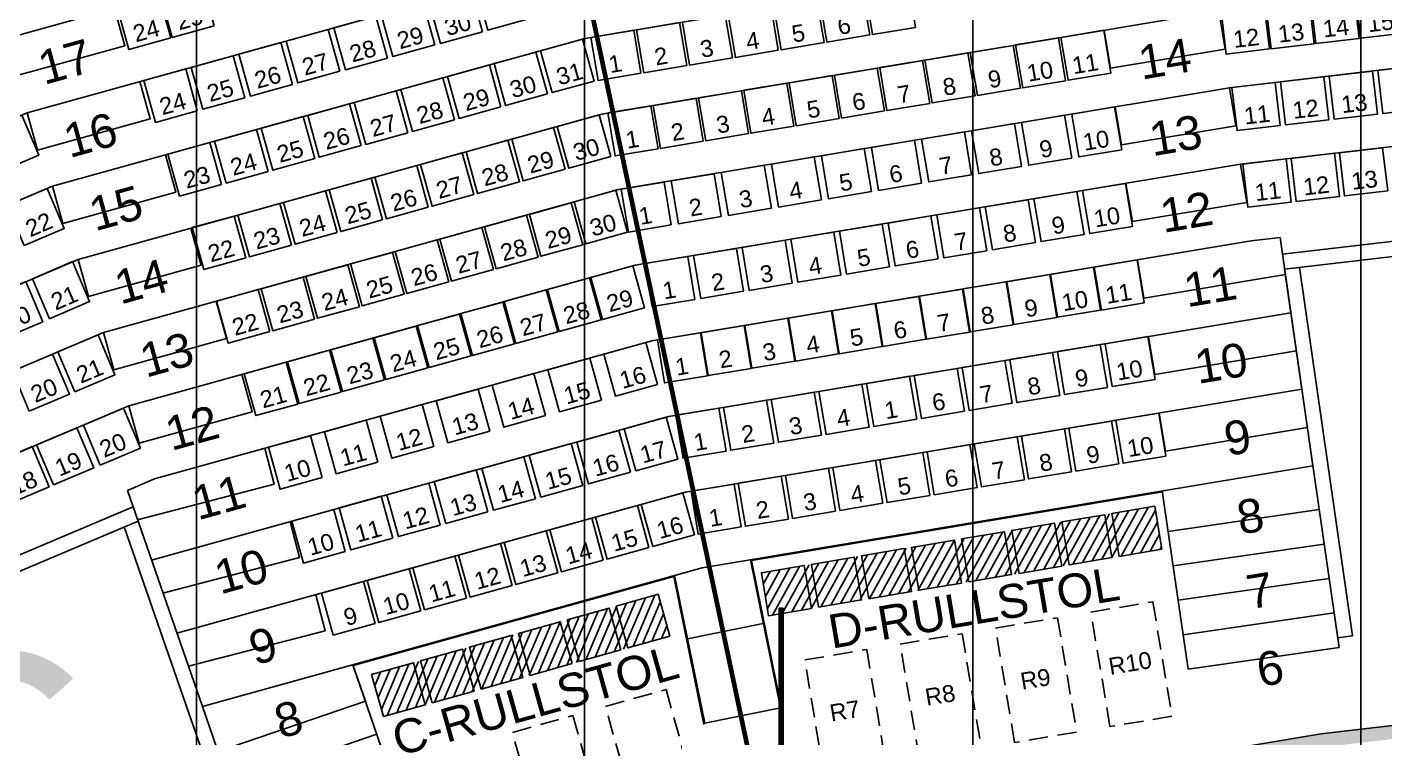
# Model space of a CAD drawing. Header units: millimetres. Extents: x -76108 to 202332, y 27411 to 140378.
# Drawn here: x 90904 to 104948, y 108854 to 116205 of the extents above; entities that cross this region are included whole.
import ezdxf
from ezdxf.enums import TextEntityAlignment as Align

# ---------------------------------------------------------------- set-up
doc = ezdxf.new("R2010")
doc.units = ezdxf.units.MM
doc.header["$LTSCALE"] = 100
doc.linetypes.add('DASHED_2', pattern=[3, 2, -1])
for name, color, linetype in [('A-3311-EA-', 3, 'CONTINUOUS'), ('A-3311-FYLL', 1, 'CONTINUOUS'), ('BELYS_BRYGGA', 7, 'CONTINUOUS'), ('C-RADER', 252, 'CONTINUOUS'), ('C-RADNUMMER', 4, 'CONTINUOUS'), ('C-RULLSTOLSPLATS', 1, 'DASHED_2'), ('C-STOLAR', 1, 'CONTINUOUS'), ('C-STOLAR MEDFÖLJARE', 1, 'CONTINUOUS'), ('C-STOLNUMMER', 7, 'CONTINUOUS'), ('C-TRAPPA', 254, 'CONTINUOUS'), ('D-RADER', 252, 'CONTINUOUS'), ('D-RADNUMMER', 4, 'CONTINUOUS'), ('D-RULLSTOLSPLATS', 1, 'DASHED_2'), ('D-STOLAR', 1, 'CONTINUOUS'), ('D-STOLAR MEDFÖLJARE', 1, 'CONTINUOUS'), ('D-STOLNR RULLSTOLSPLATS', 7, 'CONTINUOUS'), ('D-STOLNUMMER', 7, 'CONTINUOUS'), ('D-TRAPPA', 254, 'CONTINUOUS'), ('LINOR_HÄNG', 40, 'CONTINUOUS'), ('möblering', 42, 'CONTINUOUS'), ('SEKTIONS_NR', 4, 'CONTINUOUS'), ('STOMME', 254, 'CONTINUOUS'), ('U-RADER', 252, 'CONTINUOUS')]:
    doc.layers.add(name, color=color, linetype=linetype)
doc.layers.add('SEKTIONER', color=4, linetype='CONTINUOUS', lineweight=70)
doc.styles.add('ARIAL', font='arial.ttf')

# ---------------------------------------------------------------- blocks, each defined once
blk = doc.blocks.new('KAJ')
at = {"layer": 'A-3311-FYLL'}
h = blk.add_hatch(color=256, dxfattribs=at)
h.paths.add_polyline_path([(-26185, 21995), (-26131, 21865), (-24795, 22427), (-20241, 23691), (-20271, 23827), (-24841, 22560)])
h.paths.add_polyline_path([(-12498, 24885), (-12514, 25024), (-14464, 24796), (-20271, 23827), (-20241, 23691), (-14444, 24658)])
at = {"layer": 'A-3311-EA-'}
for p, q in [((-14464, 24796), (-12514, 25023)), ((-20271, 23827), (-14464, 24796))]:
    blk.add_line(p, q, dxfattribs=at)

msp = doc.modelspace()

# ---------------------------------------------------------------- hatches: boundary and pattern name
at = {"layer": 'möblering'}
h = msp.add_hatch(dxfattribs=at)
h.set_pattern_fill('ANSI31', color=256, scale=25, angle=15.99929, style=0)
h.set_pattern_definition([(60.999295, (985.61, -10988.165), (-69.422466, 38.482618), [])])
h.paths.add_polyline_path([(102567.8, 111249.7), (102642.9, 110806), (98573.7, 110117.2), (98498.5, 110560.9)])
h = msp.add_hatch(dxfattribs=at)
h.set_pattern_fill('ANSI31', color=256, scale=25, angle=22.0259, style=0)
h.set_pattern_definition([(67.0259, (10254.26, -21606.37), (-73.079084, 30.981254), [])])
h.paths.add_polyline_path([(97430, 110338.5), (97551.3, 109905.2), (94588.1, 109075.5), (94466.8, 109508.8)])

# ---------------------------------------------------------------- linework, layer by layer
at = {"layer": 'BELYS_BRYGGA'}
for p, q in [((98681.5, 107463.6), (98681.5, 110193.9)), ((98681.5, 110193.9), (98723.7, 110193.9)), ((98692.1, 107463.6), (98692.1, 110193.9)), ((98702.6, 110193.9), (98702.6, 107463.6)), ((98713.2, 107463.6), (98713.2, 110193.9)), ((98723.7, 107463.6), (98723.7, 110193.9))]:
    msp.add_line(p, q, dxfattribs=at)
at = {"layer": 'C-RADER'}
for p, q in [((90641, 116075), (96327.2, 117652.6)), ((90904, 115317.8), (96500.5, 116870.5)), ((91167.1, 114560.6), (96673.7, 116088.3)), ((85301.1, 112942.7), (90904, 115317.8)), ((91430.1, 113803.3), (96847, 115306.2)), ((85677.3, 112218.3), (91167.1, 114560.6)), ((91693.2, 113046.1), (97020.2, 114524)), ((86047.7, 111505), (91430.1, 113803.3)), ((91956.2, 112288.9), (97193.5, 113741.9)), ((86408.2, 110810.8), (91693.2, 113046.1)), ((92219.3, 111531.6), (97366.7, 112959.7)), ((86778, 110098.8), (91956.2, 112288.9)), ((92190.2, 110693.3), (97539.9, 112177.6)), ((91940, 111413.5), (92219.3, 111531.6)), ((92453.3, 109936.1), (97713.2, 111395.4)), ((92716.4, 109178.9), (97886.4, 110613.3)), ((94276.5, 109601.3), (97593.9, 110521.7))]:
    msp.add_line(p, q, dxfattribs=at)
at = {"layer": 'C-RULLSTOLSPLATS'}
for points in [[(96886.7, 109179.3), (97513.1, 109353.1), (97833.9, 108196.7), (97207.5, 108023)], [(95923.3, 108911.1), (96549.7, 109084.9), (96870.5, 107928.6), (96244.2, 107754.8)]]:
    msp.add_lwpolyline(points, close=True, dxfattribs=at)
at = {"layer": 'C-STOLAR'}
for points in [[(96103.9, 116293.5), (95670.3, 116173.2), (95550, 116606.8), (95983.6, 116727.1)], [(92837.5, 116217.5), (92403.9, 116097.2), (92283.6, 116530.8), (92717.2, 116651.1)], [(95612.5, 116157.1), (95178.9, 116036.8), (95058.6, 116470.5), (95492.2, 116590.8)], [(92389.5, 116093.1), (91955.8, 115972.8), (91835.5, 116406.5), (92269.2, 116526.8)], [(95121.1, 116020.8), (94687.5, 115900.5), (94567.2, 116334.1), (95000.8, 116454.4)], [(94629.6, 115884.4), (94196, 115764.1), (94075.7, 116197.8), (94509.3, 116318.1)], [(94138.2, 115748.1), (93704.6, 115627.8), (93584.3, 116061.4), (94017.9, 116181.7)], [(93646.8, 115611.8), (93213.1, 115491.5), (93092.8, 115925.1), (93526.5, 116045.4)], [(96768.6, 115647.7), (96335, 115527.4), (96214.7, 115961), (96648.3, 116081.3)], [(93155.3, 115475.4), (92721.7, 115355.1), (92601.4, 115788.7), (93035, 115909)], [(96286.8, 115514), (95853.2, 115393.7), (95732.9, 115827.3), (96166.5, 115947.6)], [(92663.9, 115339.1), (92230.3, 115218.8), (92110, 115652.4), (92543.6, 115772.7)], [(95805, 115380.3), (95371.4, 115260), (95251.1, 115693.6), (95684.7, 115813.9)], [(95323.2, 115246.7), (94889.6, 115126.4), (94769.3, 115560), (95202.9, 115680.3)], [(94841.4, 115113), (94407.8, 114992.7), (94287.5, 115426.3), (94721.1, 115546.6)], [(94359.6, 114979.3), (93926, 114859), (93805.7, 115292.6), (94239.3, 115412.9)], [(90608.7, 114703.9), (91023, 114879.6), (90847.4, 115293.9), (90433.1, 115118.2)], [(93877.8, 114845.6), (93444.2, 114725.3), (93323.9, 115159), (93757.5, 115279.3)], [(96469.7, 114734.5), (96036.1, 114614.2), (95915.8, 115047.8), (96349.4, 115168.1)], [(96941.9, 114865.5), (96508.3, 114745.2), (96387.9, 115178.8), (96821.6, 115299.1)], [(93396, 114712), (92962.4, 114591.7), (92842.1, 115025.3), (93275.7, 115145.6)], [(95997.5, 114603.5), (95563.9, 114483.2), (95443.6, 114916.8), (95877.2, 115037.1)], [(92914.2, 114578.3), (92480.6, 114458), (92360.3, 114891.6), (92793.9, 115011.9)], [(95525.4, 114472.5), (95091.8, 114352.2), (94971.5, 114785.8), (95405.1, 114906.1)], [(95053.2, 114341.5), (94619.6, 114221.2), (94499.3, 114654.8), (94932.9, 114775.1)], [(94581.1, 114210.5), (94147.4, 114090.2), (94027.1, 114523.8), (94460.7, 114644.1)], [(90873.2, 113946.1), (91287, 114122.8), (91110.4, 114536.6), (90696.5, 114360)], [(94108.9, 114079.5), (93675.3, 113959.2), (93555, 114392.8), (93988.6, 114513.2)], [(97115.1, 114083.4), (96681.5, 113963.1), (96561.2, 114396.7), (96994.8, 114517)], [(93636.7, 113948.5), (93203.1, 113828.2), (93082.8, 114261.8), (93516.4, 114382.2)], [(96652.6, 113955), (96219, 113834.7), (96098.7, 114268.4), (96532.3, 114388.7)], [(93164.6, 113817.5), (92730.9, 113697.2), (92610.6, 114130.9), (93044.3, 114251.2)], [(96190.1, 113826.7), (95756.4, 113706.4), (95636.1, 114140), (96069.8, 114260.3)], [(95727.5, 113698.4), (95293.9, 113578.1), (95173.6, 114011.7), (95607.2, 114132)], [(95265, 113570.1), (94831.4, 113449.8), (94711.1, 113883.4), (95144.7, 114003.7)], [(91136.4, 113188.8), (91550.2, 113365.6), (91373.5, 113779.4), (90959.6, 113602.7)], [(94802.5, 113441.7), (94368.9, 113321.4), (94248.6, 113755.1), (94682.2, 113875.4)], [(94339.9, 113313.4), (93906.3, 113193.1), (93786, 113626.7), (94219.6, 113747)], [(97288.4, 113301.2), (96854.7, 113180.9), (96734.4, 113614.5), (97168.1, 113734.8)], [(90651.7, 112981.8), (91065.6, 113158.6), (90888.8, 113572.4), (90475, 113395.7)], [(93414.9, 113056.8), (92981.3, 112936.5), (92861, 113370.1), (93294.6, 113490.4)], [(93877.4, 113185.1), (93443.8, 113064.8), (93323.5, 113498.4), (93757.1, 113618.7)], [(96392.2, 113052.6), (95958.6, 112932.3), (95838.3, 113365.9), (96271.9, 113486.2)], [(96840.3, 113176.9), (96406.7, 113056.6), (96286.4, 113490.2), (96720, 113610.5)], [(95944.1, 112928.3), (95510.5, 112808), (95390.2, 113241.6), (95823.8, 113361.9)], [(95496.1, 112804), (95062.4, 112683.6), (94942.1, 113117.3), (95375.8, 113237.6)], [(95048, 112679.6), (94614.4, 112559.3), (94494.1, 112993), (94927.7, 113113.3)], [(91397.4, 112432.4), (91811.8, 112607.7), (91636.5, 113022.2), (91222.1, 112846.9)], [(94599.9, 112555.3), (94166.3, 112435), (94046, 112868.6), (94479.6, 112988.9)], [(97423.1, 112508.4), (96989.4, 112388.1), (96869.1, 112821.7), (97302.8, 112942)], [(90925.8, 112233), (91340.3, 112408.3), (91165, 112822.7), (90750.5, 112647.4)], [(94151.8, 112431), (93718.2, 112310.7), (93597.9, 112744.3), (94031.5, 112864.6)], [(96844.9, 112348), (96411.3, 112227.7), (96291, 112661.3), (96724.6, 112781.6)], [(93703.8, 112306.7), (93270.1, 112186.4), (93149.8, 112620), (93583.5, 112740.3)], [(96266.7, 112187.6), (95833.1, 112067.2), (95712.8, 112500.9), (96146.4, 112621.2)], [(95688.6, 112027.1), (95255, 111906.8), (95134.7, 112340.5), (95568.3, 112460.8)], [(91660.4, 111675.2), (92074.9, 111850.5), (91899.6, 112264.9), (91485.1, 112089.6)], [(95110.4, 111866.7), (94676.8, 111746.4), (94556.5, 112180.1), (94990.1, 112300.4)], [(94532.3, 111706.3), (94098.6, 111586), (93978.3, 112019.7), (94412, 112140)], [(97634.9, 111736.9), (97201.2, 111616.6), (97080.9, 112050.2), (97514.5, 112170.5)], [(91177.2, 111470.8), (91591.7, 111646.1), (91416.4, 112060.6), (91001.9, 111885.3)], [(93954.1, 111545.9), (93520.5, 111425.6), (93400.2, 111859.2), (93833.8, 111979.5)], [(97143.4, 111600.6), (96709.8, 111480.3), (96589.5, 111913.9), (97023.1, 112034.2)], [(90716.7, 111276), (91131.1, 111451.3), (90955.9, 111865.8), (90541.4, 111690.5)], [(96652, 111464.2), (96218.4, 111343.9), (96098.1, 111777.5), (96531.7, 111897.8)], [(96160.5, 111327.9), (95726.9, 111207.6), (95606.6, 111641.2), (96040.2, 111761.5)], [(95669.1, 111191.5), (95235.5, 111071.2), (95115.2, 111504.8), (95548.8, 111625.1)], [(95177.7, 111055.2), (94744, 110934.9), (94623.7, 111368.5), (95057.4, 111488.8)], [(97808.1, 110954.7), (97374.5, 110834.4), (97254.2, 111268.1), (97687.8, 111388.4)], [(94686.2, 110918.8), (94252.6, 110798.5), (94132.3, 111232.2), (94565.9, 111352.5)], [(97335.9, 110823.8), (96902.3, 110703.4), (96782, 111137.1), (97215.6, 111257.4)], [(94194.8, 110782.5), (93761.2, 110662.2), (93640.9, 111095.8), (94074.5, 111216.1)], [(96863.8, 110692.8), (96430.1, 110572.4), (96309.8, 111006.1), (96743.5, 111126.4)], [(96391.6, 110561.8), (95958, 110441.5), (95837.7, 110875.1), (96271.3, 110995.4)], [(95919.4, 110430.8), (95485.8, 110310.5), (95365.5, 110744.1), (95799.1, 110864.4)], [(95447.3, 110299.8), (95013.7, 110179.5), (94893.3, 110613.1), (95327, 110733.4)], [(94975.1, 110168.8), (94541.5, 110048.5), (94421.2, 110482.1), (94854.8, 110602.4)], [(94502.9, 110037.8), (94069.3, 109917.5), (93949, 110351.1), (94382.6, 110471.4)]]:
    msp.add_lwpolyline(points, close=True, dxfattribs=at)
at = {"layer": 'C-STOLAR MEDFÖLJARE'}
for points in [[(97551.3, 109905.2), (97118, 109783.8), (96996.7, 110217.1), (97430, 110338.5)], [(97045.8, 109763.6), (96612.5, 109642.2), (96491.1, 110075.5), (96924.4, 110196.9)], [(96540.3, 109621.9), (96106.9, 109500.6), (95985.6, 109933.9), (96418.9, 110055.3)], [(95599.2, 109358.6), (96032.6, 109479.9), (95911.2, 109913.3), (95477.9, 109791.9)], [(95093.7, 109217.1), (95527, 109338.4), (95405.7, 109771.7), (94972.4, 109650.4)], [(94588.1, 109075.5), (95021.5, 109196.8), (94900.1, 109630.2), (94466.8, 109508.8)]]:
    msp.add_lwpolyline(points, close=True, dxfattribs=at)
at = {"layer": 'C-TRAPPA'}
for p, q in [((91940, 111413.5), (92716.4, 109178.9)), ((91907.3, 111035.2), (92573.2, 109118.6)), ((94869.8, 107872.1), (94273.2, 109610.8)), ((92716.4, 109178.9), (93351.4, 107351.1)), ((92573.2, 109118.6), (93172, 107395.2)), ((92997, 108371.3), (94519.3, 108893.6))]:
    msp.add_line(p, q, dxfattribs=at)
for points in [[(91807.4, 116398.6), (91914.3, 116013.2), (90747.9, 115689.6), (90641, 116075)], [(92070.4, 115641.4), (92177.3, 115256), (91011, 114932.4), (90904, 115317.8)], [(92333.5, 114884.2), (92440.4, 114498.7), (91274, 114175.1), (91167.1, 114560.6)], [(92596.5, 114126.9), (92703.4, 113741.5), (91537.1, 113417.9), (91430.1, 113803.3)], [(92859.6, 113369.7), (92966.5, 112984.3), (91800.1, 112660.7), (91693.2, 113046.1)], [(93122.6, 112612.5), (93229.5, 112227), (92063.2, 111903.4), (91956.2, 112288.9)], [(92045.4, 111110.1), (93458.5, 111477.4), (93362, 111848.7)], [(87508.5, 109343.1), (91999.4, 111242.5)], [(87580.1, 109205.2), (92050.4, 111095.7)], [(92308.7, 110352.1), (93721.9, 110719.5), (93625.2, 111091.4)], [(92572.1, 109594.2), (93985.2, 109961.6), (93888.3, 110334.2)], [(92878.8, 108711.3), (94402.5, 109234.2), (94273.2, 109610.8)]]:
    msp.add_lwpolyline(points, dxfattribs=at)
at = {"layer": 'D-RADER'}
for p, q in [((96673.7, 116088.3), (103117.1, 117163.4)), ((96847, 115306.2), (103229.4, 116371.1)), ((103341.7, 115578.7), (109377.7, 116283.5)), ((97020.2, 114524), (103341.7, 115578.7)), ((103454, 114786.4), (109448.6, 115486.4)), ((97193.5, 113741.9), (103454, 114786.4)), ((97366.7, 112959.7), (103566.3, 113994.1)), ((103566.3, 113994.1), (103864.7, 114028.9)), ((97539.9, 112177.6), (103976.6, 113251.5)), ((97713.2, 111395.4), (104090.6, 112459.4)), ((97886.4, 110613.3), (104204.6, 111667.4)), ((98396.8, 110688.3), (102647.7, 111397.5))]:
    msp.add_line(p, q, dxfattribs=at)
at = {"layer": 'D-RULLSTOLSPLATS'}
for points in [[(101907.3, 110154.2), (102548.5, 110261.2), (102746, 109077.5), (102104.8, 108970.6)], [(100921, 109989.6), (101562.1, 110096.6), (101759.6, 108913), (101118.4, 108806)], [(99934.7, 109824.2), (100575.9, 109931.2), (100773.4, 108747.6), (100132.2, 108640.6)], [(98948.2, 109660.5), (99589.4, 109767.5), (99786.9, 108583.8), (99145.7, 108476.9)]]:
    msp.add_lwpolyline(points, close=True, dxfattribs=at)
at = {"layer": 'D-STOLAR'}
for points in [[(100093.8, 116202.7), (99649.9, 116128.7), (99575.9, 116572.5), (100019.7, 116646.6)], [(105145.3, 116141.7), (104698.4, 116089.5), (104646.2, 116536.5), (105093.2, 116588.7)], [(99146.9, 116044.7), (98703, 115970.7), (98629, 116414.6), (99072.8, 116488.6)], [(99620.3, 116123.7), (99176.5, 116049.7), (99102.4, 116493.5), (99546.3, 116567.6)], [(104217.6, 116033.4), (103770.7, 115981.2), (103718.5, 116428.2), (104165.5, 116480.3)], [(104681.5, 116087.5), (104234.5, 116035.4), (104182.3, 116482.3), (104629.3, 116534.5)], [(98200, 115886.8), (97756.1, 115812.7), (97682, 116256.6), (98125.9, 116330.6)], [(98673.4, 115965.8), (98229.6, 115891.7), (98155.5, 116335.6), (98599.4, 116409.6)], [(103753.8, 115979.2), (103306.8, 115927), (103254.6, 116374), (103701.6, 116426.2)], [(97253.1, 115728.8), (96809.2, 115654.7), (96735.1, 116098.6), (97179, 116172.6)], [(97726.5, 115807.8), (97282.6, 115733.7), (97208.6, 116177.6), (97652.5, 116251.6)], [(102114.7, 115728.8), (101670.8, 115654.8), (101596.8, 116098.7), (102040.6, 116172.7)], [(101177.6, 115572.5), (100733.8, 115498.4), (100659.7, 115942.3), (101103.6, 116016.4)], [(101646.2, 115650.7), (101202.3, 115576.6), (101128.2, 116020.5), (101572.1, 116094.5)], [(100709.1, 115494.3), (100265.3, 115420.3), (100191.2, 115864.1), (100635.1, 115938.2)], [(99772.1, 115338), (99328.2, 115263.9), (99254.1, 115707.8), (99698, 115781.9)], [(100240.6, 115416.2), (99796.7, 115342.1), (99722.7, 115786), (100166.5, 115860)], [(104871.3, 115304.3), (104424.3, 115252.1), (104372.1, 115699), (104819.1, 115751.2)], [(105373.8, 115362.9), (104926.9, 115310.8), (104874.7, 115757.7), (105321.6, 115809.9)], [(98835, 115181.7), (98391.2, 115107.6), (98317.1, 115551.5), (98761, 115625.5)], [(99303.5, 115259.8), (98859.7, 115185.8), (98785.6, 115629.6), (99229.5, 115703.7)], [(103866.1, 115186.9), (103419.1, 115134.7), (103366.9, 115581.7), (103813.9, 115633.9)], [(104368.7, 115245.6), (103921.7, 115193.4), (103869.5, 115640.4), (104316.5, 115692.5)], [(97898, 115025.3), (97454.1, 114951.3), (97380.1, 115395.1), (97823.9, 115469.2)], [(98366.5, 115103.5), (97922.6, 115029.4), (97848.6, 115473.3), (98292.4, 115547.4)], [(97429.4, 114947.1), (96985.6, 114873.1), (96911.5, 115317), (97355.4, 115391)], [(102227, 114936.5), (101783.1, 114862.5), (101709.1, 115306.3), (102152.9, 115380.4)], [(101191.3, 114763.7), (100747.4, 114689.7), (100673.4, 115133.5), (101117.2, 115207.6)], [(101709.1, 114850.1), (101265.3, 114776.1), (101191.2, 115219.9), (101635.1, 115294)], [(100155.6, 114590.9), (99711.7, 114516.9), (99637.7, 114960.7), (100081.5, 115034.8)], [(100673.4, 114677.3), (100229.6, 114603.3), (100155.5, 115047.1), (100599.4, 115121.2)], [(99637.8, 114504.5), (99193.9, 114430.5), (99119.8, 114874.3), (99563.7, 114948.4)], [(104478, 114452.9), (104031, 114400.7), (103978.8, 114847.7), (104425.8, 114899.9)], [(104977.6, 114511.2), (104530.6, 114459.1), (104478.4, 114906), (104925.4, 114958.2)], [(98602.1, 114331.7), (98158.2, 114257.7), (98084.2, 114701.5), (98528, 114775.6)], [(99119.9, 114418.1), (98676.1, 114344.1), (98602, 114787.9), (99045.9, 114862)], [(103978.4, 114394.6), (103531.4, 114342.4), (103479.2, 114789.3), (103926.2, 114841.5)], [(98084.2, 114245.3), (97640.4, 114171.3), (97566.3, 114615.1), (98010.2, 114689.2)], [(97566.4, 114158.9), (97122.5, 114084.9), (97048.5, 114528.7), (97492.3, 114602.8)], [(101836.2, 114060.3), (101392.3, 113986.2), (101318.3, 114430.1), (101762.2, 114504.1)], [(102339.3, 114144.2), (101895.4, 114070.1), (101821.3, 114514), (102265.2, 114588.1)], [(100830.1, 113892.4), (100386.3, 113818.4), (100312.2, 114262.2), (100756.1, 114336.3)], [(101333.2, 113976.3), (100889.3, 113902.3), (100815.2, 114346.1), (101259.1, 114420.2)], [(100327.1, 113808.5), (99883.2, 113734.4), (99809.2, 114178.3), (100253, 114252.3)], [(99321, 113640.6), (98877.1, 113566.6), (98803.1, 114010.4), (99246.9, 114084.5)], [(99824, 113724.5), (99380.2, 113650.5), (99306.1, 114094.4), (99750, 114168.4)], [(98314.9, 113472.8), (97871, 113398.7), (97797, 113842.6), (98240.8, 113916.6)], [(98817.9, 113556.7), (98374.1, 113482.6), (98300, 113926.5), (98743.9, 114000.6)], [(97811.8, 113388.8), (97368, 113314.8), (97293.9, 113758.6), (97737.8, 113832.7)], [(102459.3, 113353.2), (102015.5, 113279.1), (101941.4, 113723), (102385.3, 113797)], [(101555.8, 113202.4), (101112, 113128.4), (101037.9, 113572.2), (101481.8, 113646.3)], [(102007.6, 113277.8), (101563.7, 113203.7), (101489.7, 113647.6), (101933.5, 113721.7)], [(100652.3, 113051.7), (100208.4, 112977.6), (100134.4, 113421.5), (100578.3, 113495.5)], [(101104.1, 113127.1), (100660.2, 113053), (100586.1, 113496.9), (101030, 113570.9)], [(99748.8, 112900.9), (99304.9, 112826.9), (99230.9, 113270.7), (99674.7, 113344.8)], [(100200.6, 112976.3), (99756.7, 112902.3), (99682.6, 113346.1), (100126.5, 113420.2)], [(99297, 112825.6), (98853.2, 112751.5), (98779.1, 113195.4), (99223, 113269.4)], [(98393.5, 112674.8), (97949.7, 112600.8), (97875.6, 113044.6), (98319.5, 113118.7)], [(98845.3, 112750.2), (98401.4, 112676.1), (98327.4, 113120), (98771.2, 113194.1)], [(97941.8, 112599.5), (97497.9, 112525.4), (97423.9, 112969.3), (97867.7, 113043.3)], [(102078.4, 112478.6), (101634.6, 112404.5), (101560.5, 112848.4), (102004.4, 112922.4)], [(102571.6, 112560.8), (102127.8, 112486.8), (102053.7, 112930.7), (102497.6, 113004.7)], [(101585.3, 112396.3), (101141.4, 112322.2), (101067.3, 112766.1), (101511.2, 112840.1)], [(100598.9, 112231.7), (100155, 112157.7), (100081, 112601.5), (100524.8, 112675.6)], [(101092.1, 112314), (100648.2, 112239.9), (100574.2, 112683.8), (101018, 112757.9)], [(99612.5, 112067.1), (99168.7, 111993.1), (99094.6, 112437), (99538.5, 112511)], [(100105.7, 112149.4), (99661.8, 112075.4), (99587.8, 112519.2), (100031.7, 112593.3)], [(99119.3, 111984.9), (98675.5, 111910.8), (98601.4, 112354.7), (99045.3, 112428.7)], [(98133, 111820.3), (97689.1, 111746.2), (97615.1, 112190.1), (98058.9, 112264.2)], [(98626.2, 111902.6), (98182.3, 111828.5), (98108.2, 112272.4), (98552.1, 112346.4)], [(102195.7, 111687.1), (101751.8, 111613), (101677.7, 112056.9), (102121.6, 112130.9)], [(102683.9, 111768.5), (102240, 111694.5), (102166, 112138.3), (102609.9, 112212.4)], [(101219.2, 111524.1), (100775.3, 111450.1), (100701.2, 111893.9), (101145.1, 111968)], [(101707.4, 111605.6), (101263.5, 111531.5), (101189.5, 111975.4), (101633.3, 112049.5)], [(100242.7, 111361.2), (99798.8, 111287.2), (99724.7, 111731), (100168.6, 111805.1)], [(100730.9, 111442.7), (100287, 111368.6), (100213, 111812.5), (100656.8, 111886.5)], [(99754.4, 111279.8), (99310.5, 111205.7), (99236.5, 111649.6), (99680.3, 111723.6)], [(98777.9, 111116.8), (98334, 111042.8), (98260, 111486.6), (98703.8, 111560.7)], [(99266.1, 111198.3), (98822.3, 111124.2), (98748.2, 111568.1), (99192.1, 111642.2)], [(98289.6, 111035.4), (97845.8, 110961.3), (97771.7, 111405.2), (98215.6, 111479.2)]]:
    msp.add_lwpolyline(points, close=True, dxfattribs=at)
at = {"layer": 'D-STOLAR MEDFÖLJARE'}
for points in [[(102642.9, 110806), (102199.3, 110730.9), (102124.1, 111174.6), (102567.8, 111249.7)], [(102125.3, 110718.4), (101681.6, 110643.2), (101606.5, 111086.9), (102050.2, 111162)], [(100644.2, 110467.7), (101087.9, 110542.8), (101012.8, 110986.5), (100569.1, 110911.4)], [(101607.7, 110630.7), (101164, 110555.5), (101088.9, 110999.2), (101532.5, 111074.4)], [(100126.6, 110380.1), (100570.3, 110455.2), (100495.1, 110898.9), (100051.5, 110823.8)], [(99091.3, 110204.9), (99535, 110280), (99459.9, 110723.6), (99016.2, 110648.5)], [(99608.9, 110292.5), (100052.6, 110367.6), (99977.5, 110811.3), (99533.8, 110736.2)], [(98573.7, 110117.2), (99017.3, 110192.3), (98942.2, 110636), (98498.5, 110560.9)]]:
    msp.add_lwpolyline(points, close=True, dxfattribs=at)
at = {"layer": 'D-TRAPPA'}
for p, q in [((103864.7, 114028.9), (104204.6, 111667.4)), ((102390.4, 113797.9), (102456.3, 113403.4)), ((102456.3, 113403.4), (103919.6, 113647.5)), ((104065.7, 113720.3), (103911.7, 113702.3)), ((103911.7, 113702.3), (104474.8, 109789.8)), ((102502.7, 113005.6), (102568.6, 112611)), ((102568.6, 112611), (104033.6, 112855.5)), ((102615, 112213.2), (102680.8, 111818.7)), ((102680.8, 111818.7), (104147.6, 112063.4)), ((102646.3, 111407.4), (102912.1, 109564.4)), ((102706.5, 110989.6), (104269.7, 111215.1)), ((102757.9, 110633.4), (104321, 110858.8)), ((102809.3, 110277), (104372.2, 110502.4)), ((102860.7, 109920.7), (104423.5, 110146.1)), ((102912.1, 109564.4), (104474.8, 109789.8))]:
    msp.add_line(p, q, dxfattribs=at)
for points in [[(102045.8, 116173.6), (102111.6, 115779), (103295.3, 115976.5), (103229.4, 116371.1)], [(102158.1, 115381.2), (102223.9, 114986.7), (103407.5, 115184.2), (103341.7, 115578.7)], [(102270.4, 114588.9), (102336.2, 114194.4), (103519.8, 114391.9), (103454, 114786.4)], [(103889.6, 113855.8), (109221.3, 114478.4)], [(103911.7, 113702.3), (109231.7, 114323.5)], [(104358.6, 111684.9), (104065.7, 113720.3)], [(104460.6, 109888.8), (104614, 109910.9), (104358.6, 111684.9)]]:
    msp.add_lwpolyline(points, dxfattribs=at)
at = {"layer": 'LINOR_HÄNG'}
for p, q in [((104700.1, 135765.9), (104700.1, 32434.1)), ((100685.1, 134557.3), (100685.1, 33642.7)), ((96670.1, 132723), (96670.1, 35477)), ((92655.1, 130730.1), (92655.1, 37469.9))]:
    msp.add_line(p, q, dxfattribs=at)
at = {"layer": 'SEKTIONER'}
msp.add_line((99645.3, 102672.4), (93972.4, 129452.6), dxfattribs=at)
at = {"layer": 'STOMME'}
for points in [[(97601.6, 110534.2), (97912.3, 109005.6), (98696.3, 109164.9), (98385, 110696.4)], [(98708.1, 109157.1), (98396.8, 110688.3)], [(97593.9, 110521.7), (97904.5, 108993.8)], [(97734.9, 109878.2), (98518.9, 110037.6)]]:
    msp.add_lwpolyline(points, dxfattribs=at)

# ---------------------------------------------------------------- block references
at = {"layer": 'U-RADER'}
msp.add_blockref('KAJ', (118752.6, 84100), dxfattribs=at)

# ---------------------------------------------------------------- texts
at = {"layer": 'C-RADNUMMER', "style": 'ARIAL'}
for s, p in [('17', (91078.7, 115606.4)), ('16', (91341.7, 114849.1)), ('15', (91604.8, 114091.9)), ('14', (91867.8, 113334.7)), ('13', (92130.9, 112577.4)), ('12', (92393.9, 111820.2)), ('11', (92669.6, 111102.2)), ('10', (92901.8, 110336.1)), ('9', (93259.1, 109602.3)), ('8', (93522.4, 108844.4))]:
    msp.add_text(s, height=350, rotation=15.51581, dxfattribs=at).set_placement(p)
at = {"layer": 'C-STOLNUMMER', "style": 'ARIAL'}
for s, rotation, p in [('25', 15.50621, (92620.7, 116157.3)), ('30', 15.50621, (95395.7, 116097)), ('24', 15.50621, (92172.7, 116033)), ('29', 15.50621, (94904.3, 115960.6)), ('28', 15.50621, (94412.8, 115824.3)), ('27', 15.50621, (93921.4, 115687.9)), ('26', 15.50621, (93430, 115551.6)), ('31', 15.50621, (96551.8, 115587.5)), ('25', 15.50621, (92938.5, 115415.3)), ('30', 15.50621, (96070, 115453.8)), ('24', 15.50621, (92447.1, 115278.9)), ('29', 15.50621, (95588.2, 115320.2)), ('28', 15.50621, (95106.4, 115186.5)), ('26', 15.50621, (94142.8, 114919.2)), ('27', 15.50621, (94624.6, 115052.8)), ('25', 15.50621, (93661, 114785.5)), ('30', 15.50621, (96725.1, 114805.4)), ('24', 15.50621, (93179.2, 114651.8)), ('29', 15.50621, (96252.9, 114674.4)), ('23', 15.50621, (92697.4, 114518.1)), ('28', 15.50621, (95780.7, 114543.4)), ('27', 15.50621, (95308.6, 114412.4)), ('26', 15.50621, (94836.4, 114281.4)), ('25', 15.50621, (94364.2, 114150.4)), ('22', 23.10968, (91080.1, 114034.4)), ('24', 15.50621, (93892.1, 114019.4)), ('30', 15.50621, (96898.3, 114023.2)), ('23', 15.50621, (93419.9, 113888.4)), ('29', 15.50621, (96435.8, 113894.9)), ('22', 15.50621, (92947.7, 113757.4)), ('28', 15.50621, (95973.3, 113766.6)), ('27', 15.50621, (95510.7, 113638.2)), ('25', 15.50621, (94585.7, 113381.6)), ('26', 15.50621, (95048.2, 113509.9)), ('21', 23.1266, (91343.3, 113277.1)), ('24', 15.50621, (94123.1, 113253.3)), ('29', 15.50621, (97071.6, 113241.1)), ('23', 15.50621, (93660.6, 113124.9)), ('28', 15.50621, (96623.5, 113116.7)), ('20', 23.1266, (90858.7, 113070.1)), ('22', 15.50621, (93198.1, 112996.6)), ('27', 15.50621, (96175.4, 112992.4)), ('26', 15.50621, (95727.3, 112868.1)), ('25', 15.50621, (95279.3, 112743.8)), ('24', 15.50621, (94831.2, 112619.5)), ('21', 22.92547, (91604.6, 112520)), ('23', 15.50621, (94383.1, 112495.2)), ('16', 15.50621, (97206.3, 112448.2)), ('20', 22.92547, (91133, 112320.6)), ('22', 15.50621, (93935, 112370.9)), ('15', 15.50621, (96628.1, 112287.8)), ('21', 15.50621, (93487, 112246.5)), ('14', 15.50621, (96049.9, 112127.4)), ('13', 15.50621, (95471.8, 111967)), ('20', 22.92547, (91845, 111753.2)), ('12', 15.50621, (94893.6, 111806.6)), ('19', 22.92547, (91384.4, 111558.4)), ('11', 15.50621, (94315.4, 111646.2)), ('17', 15.50621, (97418, 111676.8)), ('10', 15.50621, (93737.3, 111485.8)), ('16', 15.50621, (96926.6, 111540.4)), ('18', 22.92547, (90923.9, 111363.6)), ('15', 15.50621, (96435.2, 111404.1)), ('13', 15.50621, (95452.3, 111131.4)), ('14', 15.50621, (95943.7, 111267.7)), ('12', 15.50621, (94960.9, 110995)), ('11', 15.50621, (94469.4, 110858.7)), ('16', 15.50621, (97591.3, 110894.6)), ('10', 15.50621, (93978, 110722.3)), ('15', 15.50621, (97119.1, 110763.6)), ('14', 15.50621, (96647, 110632.6)), ('13', 15.50621, (96174.8, 110501.6)), ('12', 15.50621, (95702.6, 110370.6)), ('11', 15.50621, (95230.5, 110239.6)), ('10', 15.50621, (94758.3, 110108.6)), ('9', 15.50621, (94286.1, 109977.6))]:
    msp.add_text(s, height=175, rotation=rotation, dxfattribs=at).set_placement(p, align=Align.BOTTOM_CENTER)
at = {"layer": 'D-RADNUMMER', "style": 'ARIAL'}
for s, p in [('14', (102431.8, 115661.5)), ('13', (102544.1, 114869.2)), ('12', (102656.4, 114076.8)), ('11', (102902, 113306.8)), ('10', (103014.3, 112514.4)), ('9', (103319, 111768.7)), ('8', (103450.8, 110955.2)), ('7', (103549.5, 110183.3)), ('6', (103655.9, 109380.9))]:
    msp.add_text(s, height=350, rotation=9.48172, dxfattribs=at).set_placement(p)
at = {"layer": 'D-STOLNR RULLSTOLSPLATS', "style": 'ARIAL'}
for s, p in [('R10', (102336.3, 109489.4)), ('R9', (101357.5, 109324.8)), ('R8', (100371.2, 109159.4)), ('R7', (99384.7, 108995.7))]:
    msp.add_text(s, height=175, rotation=9.47212, dxfattribs=at).set_placement(p, align=Align.BOTTOM_CENTER)
at = {"layer": 'D-STOLNUMMER', "style": 'ARIAL'}
for s, rotation, p in [('6', 9.47212, (99377.7, 116083.3)), ('14', 6.65999, (104458, 116061.4)), ('15', 6.65999, (104921.9, 116115.6)), ('4', 9.47212, (98430.8, 115925.3)), ('5', 9.47212, (98904.2, 116004.3)), ('12', 6.65999, (103530.3, 115953.1)), ('13', 6.65999, (103994.2, 116007.3)), ('3', 9.47212, (97957.3, 115846.3)), ('1', 9.47212, (97010.4, 115688.3)), ('2', 9.47212, (97483.9, 115767.3)), ('11', 9.47212, (101872.1, 115688.4)), ('9', 9.47212, (100935, 115532)), ('10', 9.47212, (101403.5, 115610.2)), ('7', 9.47212, (99998, 115375.7)), ('8', 9.47212, (100466.5, 115453.9)), ('5', 9.47212, (99060.9, 115219.3)), ('6', 9.47212, (99529.4, 115297.5)), ('12', 6.65999, (104145.2, 115219.5)), ('13', 6.65999, (104647.8, 115278.2)), ('4', 9.47212, (98592.4, 115141.2)), ('11', 6.65999, (103642.6, 115160.8)), ('2', 9.47212, (97655.4, 114984.8)), ('3', 9.47212, (98123.9, 115063)), ('1', 9.47212, (97186.8, 114906.7)), ('9', 9.47212, (101466.5, 114809.6)), ('10', 9.47212, (101984.3, 114896)), ('8', 9.47212, (100948.7, 114723.2)), ('6', 9.47212, (99913, 114550.4)), ('7', 9.47212, (100430.8, 114636.8)), ('4', 9.47212, (98877.3, 114377.7)), ('5', 9.47212, (99395.1, 114464)), ('12', 6.65999, (104254.5, 114426.8)), ('13', 6.65999, (104754.1, 114485.2)), ('3', 9.47212, (98359.5, 114291.3)), ('11', 6.65999, (103754.9, 114368.5)), ('1', 9.47212, (97323.8, 114118.5)), ('2', 9.47212, (97841.6, 114204.9)), ('10', 9.47212, (102096.6, 114103.7)), ('9', 9.47212, (101593.6, 114019.8)), ('7', 9.47212, (100587.5, 113851.9)), ('8', 9.47212, (101090.5, 113935.9)), ('5', 9.47212, (99581.4, 113684.1)), ('6', 9.47212, (100084.4, 113768)), ('4', 9.47212, (99078.4, 113600.1)), ('2', 9.47212, (98072.3, 113432.3)), ('3', 9.47212, (98575.3, 113516.2)), ('1', 9.47212, (97569.2, 113348.3)), ('11', 9.47212, (102216.7, 113312.7)), ('9', 9.47212, (101313.2, 113161.9)), ('10', 9.47212, (101765, 113237.3)), ('7', 9.47212, (100409.7, 113011.2)), ('8', 9.47212, (100861.4, 113086.6)), ('5', 9.47212, (99506.2, 112860.5)), ('6', 9.47212, (99957.9, 112935.8)), ('3', 9.47212, (98602.7, 112709.7)), ('4', 9.47212, (99054.4, 112785.1)), ('1', 9.47212, (97699.2, 112559)), ('2', 9.47212, (98150.9, 112634.3)), ('9', 9.47212, (101835.8, 112438.1)), ('10', 9.47212, (102329, 112520.4)), ('7', 9.47212, (100849.4, 112273.5)), ('8', 9.47212, (101342.6, 112355.8)), ('6', 9.47212, (100356.3, 112191.2)), ('4', 9.47212, (99369.9, 112026.7)), ('1', 9.47212, (99863.1, 112108.9)), ('2', 9.47212, (98383.5, 111862.1)), ('3', 9.47212, (98876.7, 111944.4)), ('1', 9.47212, (97890.4, 111779.8)), ('10', 9.47212, (102441.3, 111728)), ('9', 9.47212, (101953, 111646.6)), ('7', 9.47212, (100976.5, 111483.7)), ('8', 9.47212, (101464.8, 111565.1)), ('5', 9.47212, (100000, 111320.7)), ('6', 9.47212, (100488.3, 111402.2)), ('3', 9.47212, (99023.5, 111157.8)), ('4', 9.47212, (99511.8, 111239.3)), ('2', 9.47212, (98535.3, 111076.4)), ('1', 9.47212, (98047, 110994.9))]:
    msp.add_text(s, height=175, rotation=rotation, dxfattribs=at).set_placement(p, align=Align.BOTTOM_CENTER)
at = {"layer": 'SEKTIONS_NR', "style": 'ARIAL'}
for s, rotation, p in [('D-RULLSTOL', 9.61, (100725.8, 110029.9)), ('C-RULLSTOL', 15.64, (96207, 109072.3))]:
    msp.add_text(s, height=350, rotation=rotation, dxfattribs=at).set_placement(p, align=Align.CENTER)
msp.add_text('C', height=2500, rotation=22.80917, dxfattribs=at).set_placement((89941.5, 106781.6))

doc.saveas('drawing.dxf')
